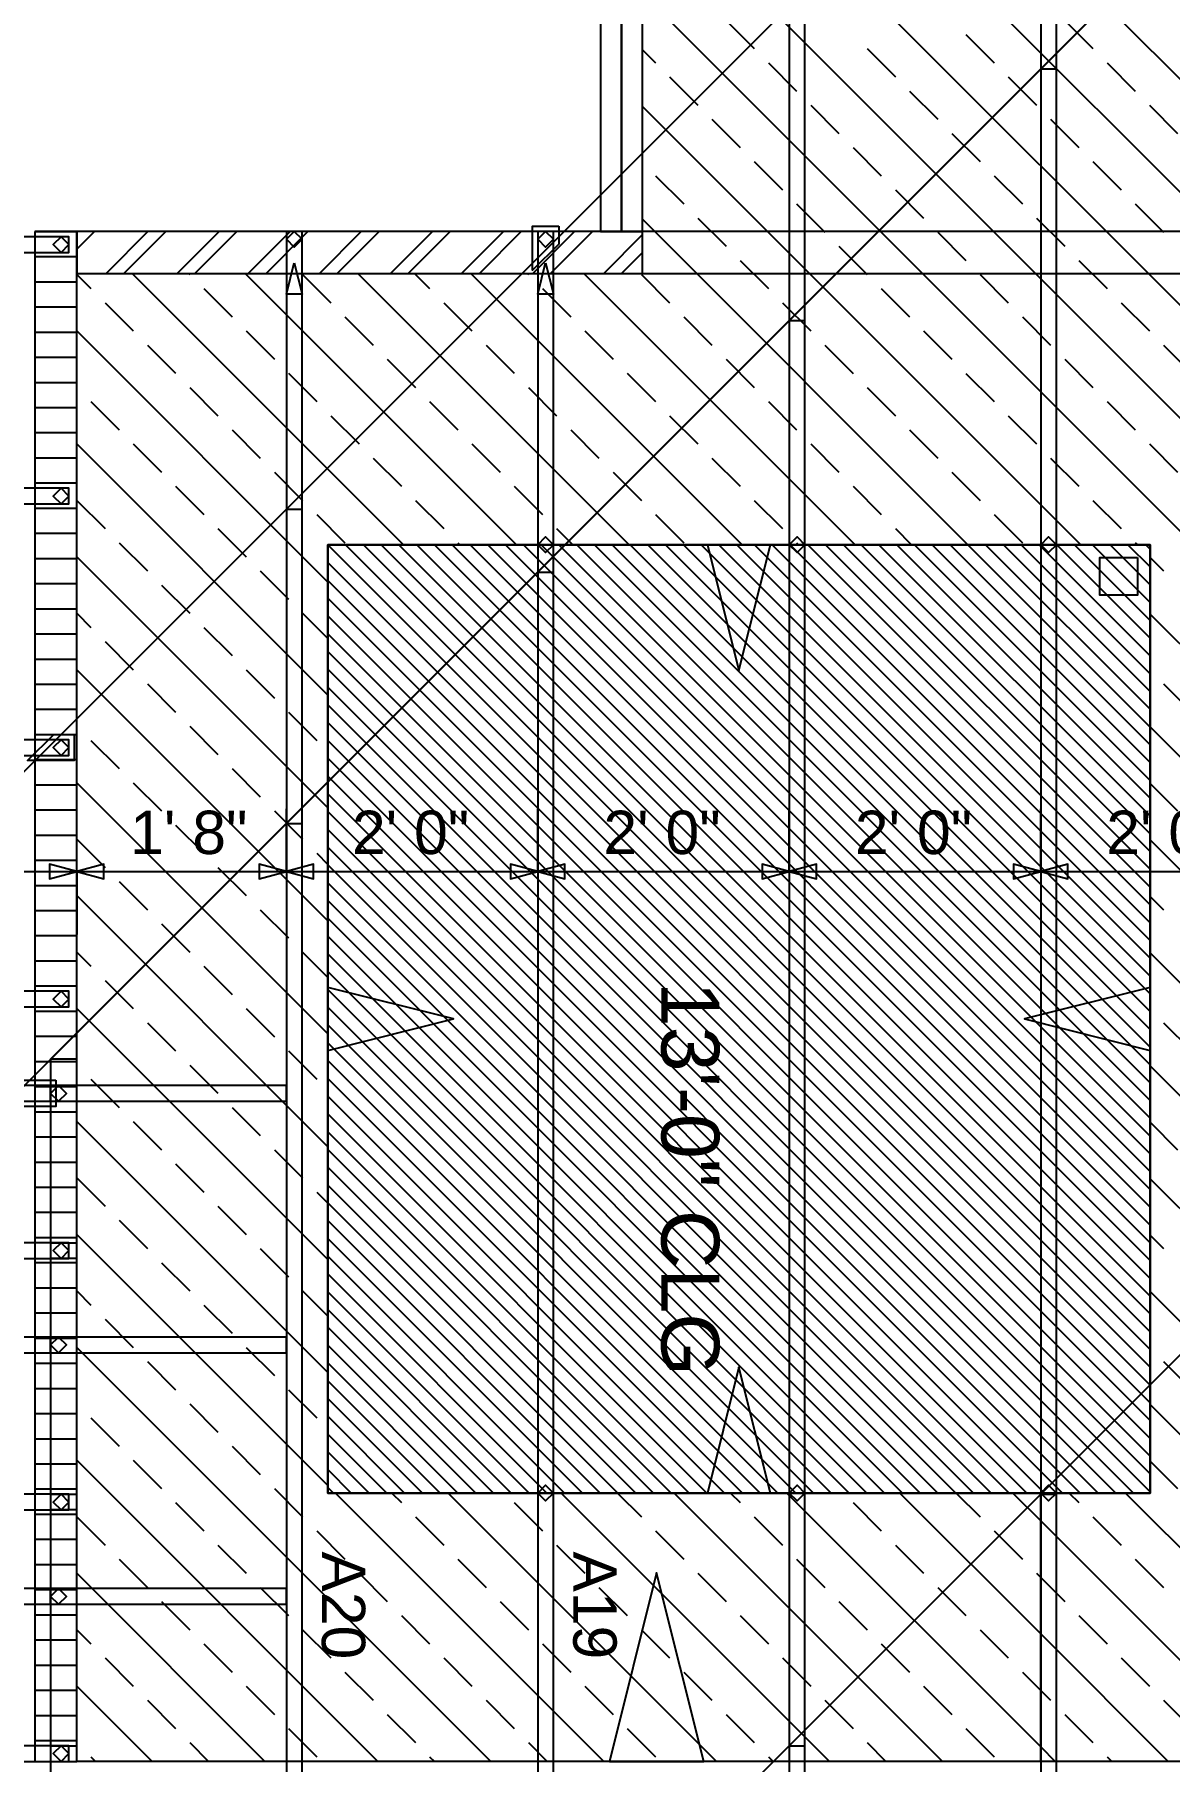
# Model space of a CAD drawing. Header units: inches. Extents: x -25328 to 8149, y -5530 to 4336.
# Drawn here: x 1238.5 to 1346.8, y 2637.1 to 2801.9 of the extents above; entities that cross this region are included whole.
import ezdxf

# ---------------------------------------------------------------- set-up
doc = ezdxf.new("R2010")
doc.units = ezdxf.units.IN
doc.header["$LTSCALE"] = 16
doc.header["$MEASUREMENT"] = 0
doc.layers.get('0').update_dxf_attribs({"linetype": 'CONTINUOUS'})
for name, color, linetype in [('1st_Floor_Labels_Engineering_Mem', 7, 'CONTINUOUS'), ('1st_Floor_Objects_Beams', 7, 'CONTINUOUS'), ('1st_Floor_Objects_Dimensions', 7, 'CONTINUOUS'), ('1st_Floor_Objects_Interference', 7, 'CONTINUOUS'), ('1st_Floor_Objects_Non-Associativ', 7, 'CONTINUOUS'), ('1st_Floor_Objects_Planes', 7, 'CONTINUOUS'), ('1st_Floor_Objects_Roof_Framing', 40, 'CONTINUOUS'), ('1st_Floor_Objects_Roof_Truss', 40, 'CONTINUOUS'), ('1st_Floor_Objects_Walls', 7, 'CONTINUOUS')]:
    doc.layers.add(name, color=color, linetype=linetype)
doc.styles.add('ARIAL', font='arial.ttf', dxfattribs={"height": 13.333333})

msp = doc.modelspace()

# ---------------------------------------------------------------- linework, layer by layer
at = {"layer": '1st_Floor_Objects_Beams', "color": 7}
for points in [[(1294.55616465, 2823.1864522), (1292.5561494, 2823.1864522), (1292.55582896, 2783.08603411), (1294.55584422, 2783.08603411)], [(1296.55617991, 2823.1864522), (1294.55616465, 2823.1864522), (1294.55584422, 2783.08603411), (1296.55585948, 2783.08603411)]]:
    msp.add_lwpolyline(points, close=True, dxfattribs=at).dxf.unprotected_set("ltscale", 0)
at = {"layer": '1st_Floor_Objects_Dimensions', "color": 7}
for p, q in [((1242.55608836, 2722.00337725), (1242.55608836, 2728.00337725)), ((1242.55608836, 2722.00337725), (1242.55608836, 2728.00333148)), ((1262.55619517, 2722.00337725), (1262.55619517, 2728.00342303)), ((1262.55619517, 2722.00337725), (1262.55619517, 2728.00337725)), ((1286.55624095, 2722.00337725), (1286.55624095, 2728.00337725)), ((1286.55624095, 2722.00337725), (1286.55624095, 2728.00337725)), ((1310.55624095, 2722.00337725), (1310.55624095, 2728.00337725)), ((1310.55624095, 2722.00337725), (1310.55624095, 2728.00337725)), ((1334.55619517, 2722.00337725), (1334.55619517, 2728.00337725)), ((1334.55619517, 2722.00337725), (1334.55619517, 2728.00337725)), ((1098.05621043, 2722.00337725), (1242.55608836, 2722.00337725)), ((1242.55608836, 2722.00337725), (1242.55608836, 2716.00337725)), ((1242.55608836, 2722.00337725), (1262.55619517, 2722.00337725)), ((1242.55608836, 2722.00337725), (1242.55608836, 2716.00337725)), ((1262.55619517, 2722.00337725), (1262.55619517, 2716.00337725)), ((1262.55619517, 2722.00337725), (1262.55619517, 2716.00337725)), ((1262.55619517, 2722.00337725), (1286.55624095, 2722.00337725)), ((1286.55624095, 2722.00337725), (1286.55624095, 2716.00337725)), ((1286.55624095, 2722.00337725), (1286.55624095, 2716.00337725)), ((1286.55624095, 2722.00337725), (1310.55624095, 2722.00337725)), ((1310.55624095, 2722.00337725), (1310.55624095, 2716.00337725)), ((1310.55624095, 2722.00337725), (1310.55624095, 2716.00337725)), ((1310.55624095, 2722.00337725), (1334.55619517, 2722.00337725)), ((1334.55619517, 2722.00337725), (1334.55619517, 2716.00337725)), ((1334.55619517, 2722.00337725), (1334.55619517, 2716.00337725)), ((1334.55619517, 2722.00337725), (1358.55624095, 2722.00337725))]:
    msp.add_line(p, q, dxfattribs=at)
for points in [[(1242.55608836, 2722.00337725), (1239.96418467, 2722.6978963), (1239.96418467, 2721.30885821), (1242.55608836, 2722.00337725)], [(1242.55608836, 2722.00337725), (1245.14799205, 2721.30885821), (1245.14799205, 2722.6978963), (1242.55608836, 2722.00337725)], [(1262.55619517, 2722.00337725), (1259.96429148, 2722.6978963), (1259.96429148, 2721.30885821), (1262.55619517, 2722.00337725)], [(1262.55619517, 2722.00337725), (1265.14809886, 2721.30885821), (1265.14809886, 2722.6978963), (1262.55619517, 2722.00337725)], [(1286.55624095, 2722.00337725), (1283.96433726, 2722.6978963), (1283.96433726, 2721.30885821), (1286.55624095, 2722.00337725)], [(1286.55624095, 2722.00337725), (1289.14814463, 2721.30885821), (1289.14814463, 2722.6978963), (1286.55624095, 2722.00337725)], [(1310.55624095, 2722.00337725), (1307.96433726, 2722.6978963), (1307.96433726, 2721.30885821), (1310.55624095, 2722.00337725)], [(1310.55624095, 2722.00337725), (1313.14814463, 2721.30885821), (1313.14814463, 2722.6978963), (1310.55624095, 2722.00337725)], [(1334.55619517, 2722.00337725), (1331.96429148, 2722.6978963), (1331.96429148, 2721.30885821), (1334.55619517, 2722.00337725)], [(1334.55619517, 2722.00337725), (1337.14809886, 2721.30885821), (1337.14809886, 2722.6978963), (1334.55619517, 2722.00337725)]]:
    msp.add_lwpolyline(points, close=True, dxfattribs=at).dxf.unprotected_set("ltscale", 0)
at = {"layer": '1st_Floor_Objects_Interference', "color": 7}
for points in [[(1288.55630198, 2783.58604937), (1288.55634776, 2781.87936907), (1286.05617991, 2779.37933856), (1286.05622569, 2783.58604937)], [(1242.3061494, 2735.08589678), (1242.3061494, 2732.58586627), (1237.84872142, 2732.58586627), (1240.34875193, 2735.08594256)], [(1240.55625621, 2702.08617144), (1240.55625621, 2699.58614092), (1234.84899607, 2699.58614092), (1237.34902659, 2702.08617144)]]:
    msp.add_lwpolyline(points, close=True, dxfattribs=at).dxf.unprotected_set("ltscale", 0)
at = {"layer": '1st_Floor_Objects_Non-Associativ', "color": 7}
for p, q in [((1296.55608836, 2848.9024251), (1369.05628672, 2776.40227252)), ((1296.55613414, 2838.12625628), (1369.05628672, 2765.62605792)), ((1296.55613414, 2827.3498128), (1369.05628672, 2754.84966021)), ((1296.55613414, 2816.5735982), (1369.05628672, 2744.07344561)), ((1296.55613414, 2805.79720049), (1369.05628672, 2733.29704791)), ((1304.52048961, 2803.22104388), (1307.21456614, 2800.52696734)), ((1336.84959117, 2803.22076922), (1339.54366771, 2800.52669268)), ((1327.42025462, 2801.87389117), (1330.11433116, 2799.17981463)), ((1296.55613414, 2800.4090932), (1297.7852296, 2799.17999774)), ((1317.99096385, 2800.52687579), (1320.68504039, 2797.83279925)), ((1308.5616273, 2799.17990618), (1311.25570384, 2796.48582965)), ((1340.89072886, 2799.17963153), (1343.5848054, 2796.48555499)), ((1299.13229075, 2797.83293658), (1301.82636729, 2795.13886004)), ((1322.03210154, 2796.48573809), (1324.72617808, 2793.79166155)), ((1331.46139232, 2797.83275347), (1334.15546885, 2795.13867694)), ((1296.55613414, 2795.0209859), (1338.39284983, 2753.1842702)), ((1312.602765, 2795.13876849), (1315.29684153, 2792.44469195)), ((1344.93186656, 2795.13849383), (1347.6259431, 2792.44441729)), ((1303.17342845, 2793.79179888), (1305.86750499, 2791.09772235)), ((1335.50253001, 2793.79161578), (1338.19660655, 2791.09753924)), ((1326.07323924, 2792.4446004), (1328.76731578, 2789.75052386)), ((1316.64390269, 2791.09763079), (1319.33797923, 2788.40355425)), ((1297.78527537, 2788.40364581), (1300.47935191, 2785.70956927)), ((1307.21456614, 2789.75066119), (1309.90864268, 2787.05658465)), ((1330.11437693, 2788.4034627), (1332.80845347, 2785.70938616)), ((1339.54366771, 2789.75047808), (1342.23774424, 2787.05640154)), ((1320.68504039, 2787.0564931), (1323.37911692, 2784.36241656)), ((1311.25570384, 2785.70952349), (1313.94978038, 2783.01544695)), ((1343.5848054, 2785.70934039), (1346.27888194, 2783.01526385)), ((1296.55613414, 2784.24458819), (1327.61645213, 2753.1842702)), ((1301.82641307, 2784.36250811), (1304.52048961, 2781.66843157)), ((1334.15551463, 2784.36232501), (1336.84959117, 2781.66824847)), ((1315.29684153, 2781.6683858), (1317.99091807, 2778.97430926)), ((1324.72617808, 2783.0153554), (1327.42025462, 2780.32127886)), ((1305.86755076, 2780.32137042), (1308.5616273, 2777.62729388)), ((1338.19665232, 2780.32118731), (1340.89072886, 2777.62711077)), ((1242.55608836, 2778.97499591), (1243.90342418, 2777.62766009)), ((1247.83327952, 2779.08604937), (1273.73501292, 2753.1842702)), ((1253.22134105, 2779.08604937), (1253.33271495, 2778.97467547)), ((1258.60940257, 2779.08604937), (1284.51122752, 2753.1842702)), ((1264.10911265, 2778.97458392), (1266.80318919, 2776.28050738)), ((1269.38584605, 2779.08604937), (1295.28762523, 2753.1842702)), ((1274.77395335, 2779.08604937), (1276.23252574, 2777.62747698)), ((1280.16206065, 2779.08604937), (1306.06383982, 2753.1842702)), ((1285.5502595, 2779.08604937), (1285.66181651, 2778.97449237)), ((1290.93845836, 2779.08604937), (1316.84023753, 2753.1842702)), ((1296.43821421, 2778.97440081), (1299.13229075, 2776.28032427)), ((1328.76731578, 2778.97421771), (1331.46139232, 2776.28014117)), ((1254.6797761, 2777.62761431), (1257.37385264, 2774.93353778)), ((1287.00887767, 2777.62743121), (1289.7029542, 2774.93335467)), ((1319.33797923, 2777.6272481), (1322.03205577, 2774.93317156)), ((1245.25048533, 2776.28059893), (1247.94456187, 2773.58652239)), ((1277.5795869, 2776.28041583), (1280.27366343, 2773.58633929)), ((1309.90868846, 2776.28023272), (1312.602765, 2773.58615618)), ((1342.23779002, 2776.28004962), (1344.93186656, 2773.58597308)), ((1242.55608836, 2773.58679705), (1266.51617137, 2749.62671404)), ((1258.7209138, 2773.58647662), (1261.41499034, 2770.89240008)), ((1268.15025035, 2774.93344622), (1270.84432689, 2772.23936968)), ((1291.05001536, 2773.58629351), (1293.7440919, 2770.89221697)), ((1300.47935191, 2774.93326312), (1303.17342845, 2772.23918658)), ((1323.37911692, 2773.58611041), (1326.07319346, 2770.89203387)), ((1332.80845347, 2774.93308001), (1335.50253001, 2772.23900347)), ((1249.29162303, 2772.23946124), (1251.98569957, 2769.5453847)), ((1281.62072459, 2772.23927813), (1284.31480113, 2769.54520159)), ((1313.94982615, 2772.23909503), (1316.64390269, 2769.54501849)), ((1346.27892772, 2772.23891192), (1348.97300425, 2769.54483538)), ((1272.19138804, 2770.89230853), (1274.88546458, 2768.19823199)), ((1304.52048961, 2770.89212542), (1307.21456614, 2768.19804888)), ((1336.84959117, 2770.89194232), (1339.54366771, 2768.19786578)), ((1262.76205149, 2769.54533892), (1265.45612803, 2766.85126238)), ((1295.09115306, 2769.54515582), (1297.7852296, 2766.85107928)), ((1327.42025462, 2769.54497271), (1330.11433116, 2766.85089617)), ((1242.55608836, 2768.19868975), (1242.55636302, 2768.19841509)), ((1243.90342418, 2766.85135394), (1246.59750071, 2764.1572774)), ((1253.33276072, 2768.19832354), (1256.02683726, 2765.504247)), ((1276.23252574, 2766.85117083), (1278.92660228, 2764.15709429)), ((1285.66186229, 2768.19814044), (1288.35593882, 2765.5040639)), ((1308.5616273, 2766.85098773), (1311.25570384, 2764.15691119)), ((1317.99096385, 2768.19795733), (1320.68504039, 2765.50388079)), ((1340.89072886, 2766.85080462), (1343.5848054, 2764.15672808)), ((1266.80318919, 2765.50420123), (1269.49726573, 2762.81012469)), ((1299.13229075, 2765.50401812), (1301.82636729, 2762.80994158)), ((1331.46139232, 2765.50383502), (1334.15546885, 2762.80975848)), ((1257.37389842, 2764.15718585), (1260.06797496, 2761.46310931)), ((1289.70299998, 2764.15700274), (1292.39707652, 2761.4629262)), ((1322.03210154, 2764.15681964), (1324.72617808, 2761.4627431)), ((1242.55608836, 2762.81062823), (1266.51617137, 2738.85049945)), ((1247.94456187, 2762.81021624), (1250.63863841, 2760.1161397)), ((1280.27366343, 2762.81003314), (1282.96773997, 2760.1159566)), ((1312.602765, 2762.80985003), (1315.29684153, 2760.11577349)), ((1344.93186656, 2762.80966693), (1347.6259431, 2760.11559039)), ((1270.84432689, 2761.46306353), (1273.53840342, 2758.76898699)), ((1303.17342845, 2761.46288043), (1305.86750499, 2758.76880389)), ((1335.50253001, 2761.46269732), (1338.19660655, 2758.76862078)), ((1251.98569957, 2758.76907855), (1254.6797761, 2756.07500201)), ((1261.41503611, 2760.11604815), (1264.10911265, 2757.42197161)), ((1284.31480113, 2758.76889544), (1287.00887767, 2756.0748189)), ((1293.74413768, 2760.11586505), (1296.43821421, 2757.42178851)), ((1316.64390269, 2758.76871234), (1319.33797923, 2756.0746358)), ((1326.07323924, 2760.11568194), (1328.76731578, 2757.4216054)), ((1242.55636302, 2757.42210894), (1245.25043956, 2754.7280324)), ((1274.88546458, 2757.42192584), (1277.57954112, 2754.7278493)), ((1307.21456614, 2757.42174273), (1309.90864268, 2754.72766619)), ((1339.54366771, 2757.42155963), (1342.23774424, 2754.72748309)), ((1265.45617381, 2756.07491046), (1268.15025035, 2753.38083392)), ((1297.78527537, 2756.07472735), (1300.47935191, 2753.38065081)), ((1330.11437693, 2756.07454424), (1332.80845347, 2753.38046771)), ((1256.02683726, 2754.72794085), (1258.7209138, 2752.03386431)), ((1288.35593882, 2754.72775775), (1289.89942637, 2753.1842702)), ((1320.68504039, 2754.72757464), (1322.22834483, 2753.1842702)), ((1242.55608836, 2752.03413897), (1266.51617137, 2728.07410174)), ((1246.59750071, 2753.38097125), (1249.29157725, 2750.68689471)), ((1266.51617137, 2753.18239337), (1344.99856273, 2674.70000201)), ((1268.21131602, 2753.1842702), (1344.99856273, 2676.39702349)), ((1269.90833751, 2753.1842702), (1344.99856273, 2678.09404498)), ((1271.60535899, 2753.1842702), (1344.99856273, 2679.79106646)), ((1273.30238047, 2753.1842702), (1344.99856273, 2681.48808795)), ((1274.99940196, 2753.1842702), (1344.99856273, 2683.18510943)), ((1276.69642344, 2753.1842702), (1344.99856273, 2684.88213091)), ((1278.39344493, 2753.1842702), (1344.99856273, 2686.5791524)), ((1278.92660228, 2753.38078814), (1279.12312022, 2753.1842702)), ((1280.09046641, 2753.1842702), (1344.99856273, 2688.27617388)), ((1281.7874879, 2753.1842702), (1344.99856273, 2689.97319537)), ((1283.48450938, 2753.1842702), (1344.99856273, 2691.67021685)), ((1285.18153086, 2753.1842702), (1344.99856273, 2693.36723834)), ((1286.87855235, 2753.1842702), (1344.99856273, 2695.06425982)), ((1288.57557383, 2753.1842702), (1344.99856273, 2696.76128131)), ((1290.27259532, 2753.1842702), (1344.99856273, 2698.45830279)), ((1291.9696168, 2753.1842702), (1344.99856273, 2700.15532427)), ((1293.66663829, 2753.1842702), (1344.99856273, 2701.85234576)), ((1295.36365977, 2753.1842702), (1344.99856273, 2703.54936724)), ((1297.06068126, 2753.1842702), (1344.99856273, 2705.24638873)), ((1298.75770274, 2753.1842702), (1344.99856273, 2706.94341021)), ((1300.45472422, 2753.1842702), (1344.99856273, 2708.6404317)), ((1302.15174571, 2753.1842702), (1344.99856273, 2710.33745318)), ((1303.84876719, 2753.1842702), (1344.99856273, 2712.03447466)), ((1305.54578868, 2753.1842702), (1344.99856273, 2713.73149615)), ((1307.24281016, 2753.1842702), (1344.99856273, 2715.42851763)), ((1308.93983165, 2753.1842702), (1344.99856273, 2717.12553912)), ((1310.63685313, 2753.1842702), (1344.99856273, 2718.8225606)), ((1311.25570384, 2753.38060504), (1311.45203868, 2753.1842702)), ((1312.33387461, 2753.1842702), (1344.99856273, 2720.51958209)), ((1314.0308961, 2753.1842702), (1344.99856273, 2722.21660357)), ((1315.72791758, 2753.1842702), (1344.99856273, 2723.91362506)), ((1317.42493907, 2753.1842702), (1344.99856273, 2725.61064654)), ((1319.12196055, 2753.1842702), (1344.99856273, 2727.30766802)), ((1320.81898204, 2753.1842702), (1344.99856273, 2729.00468951)), ((1322.51600352, 2753.1842702), (1344.99856273, 2730.70171099)), ((1324.21302501, 2753.1842702), (1344.99856273, 2732.39873248)), ((1325.91004649, 2753.1842702), (1344.99856273, 2734.09575396)), ((1327.60706797, 2753.1842702), (1344.99856273, 2735.79277545)), ((1329.30408946, 2753.1842702), (1344.99856273, 2737.48979693)), ((1331.00111094, 2753.1842702), (1344.99856273, 2739.18681841)), ((1332.69813243, 2753.1842702), (1344.99856273, 2740.8838399)), ((1334.39515391, 2753.1842702), (1344.99856273, 2742.58086138)), ((1336.0921754, 2753.1842702), (1344.99856273, 2744.27788287)), ((1337.78919688, 2753.1842702), (1344.99856273, 2745.97490435)), ((1339.48621836, 2753.1842702), (1344.99856273, 2747.67192584)), ((1341.18323985, 2753.1842702), (1344.99856273, 2749.36894732)), ((1342.88026133, 2753.1842702), (1344.99856273, 2751.06596881)), ((1343.5848054, 2753.38042193), (1343.78095713, 2753.1842702)), ((1344.57728282, 2753.1842702), (1344.99856273, 2752.76299029)), ((1344.99856273, 2751.96666461), (1346.27888194, 2750.68634539)), ((1260.06797496, 2750.68680316), (1262.76205149, 2747.99272662)), ((1266.51617137, 2751.48537188), (1344.99856273, 2673.00298052)), ((1250.63863841, 2749.33983355), (1253.33271495, 2746.64575701)), ((1266.51617137, 2749.7883504), (1344.99856273, 2671.30595904)), ((1266.51617137, 2748.09132891), (1344.99856273, 2669.60893756)), ((1242.55608836, 2746.64607745), (1243.90342418, 2745.29874163)), ((1264.10911265, 2746.64566546), (1266.51617137, 2744.23860674)), ((1266.51617137, 2746.39430743), (1344.99856273, 2667.91191607)), ((1344.99856273, 2746.57855731), (1369.05628672, 2722.52083331)), ((1245.25048533, 2743.95168048), (1247.94456187, 2741.25760394)), ((1254.6797761, 2745.29869586), (1257.37385264, 2742.60461932)), ((1266.51617137, 2744.69728594), (1344.99856273, 2666.21489459)), ((1266.51617137, 2743.00026446), (1344.99856273, 2664.5178731)), ((1242.55608836, 2741.25797015), (1266.51617137, 2717.29788714)), ((1258.7209138, 2741.25755816), (1261.41499034, 2738.56348162)), ((1266.51617137, 2741.30324298), (1344.99856273, 2662.82085162)), ((1249.29162303, 2739.91054278), (1251.98569957, 2737.21646624)), ((1266.51617137, 2739.60622149), (1343.42083445, 2662.70155841)), ((1346.27892772, 2739.90999346), (1348.97300425, 2737.21591693)), ((1262.76205149, 2737.21642047), (1265.45612803, 2734.52234393)), ((1266.51617137, 2737.90920001), (1341.72381297, 2662.70155841)), ((1242.55608836, 2735.8697713), (1242.55636302, 2735.86949664)), ((1253.33276072, 2735.86940508), (1256.02683726, 2733.17532855)), ((1266.51617137, 2736.21217852), (1340.02679148, 2662.70155841)), ((1344.99856273, 2735.8021596), (1369.05628672, 2711.7444356)), ((1243.90342418, 2734.52243548), (1246.59750071, 2731.82835894)), ((1266.51617137, 2734.51515704), (1338.32977, 2662.70155841)), ((1266.51617137, 2732.81813555), (1336.63274852, 2662.70155841)), ((1257.37389842, 2731.82826739), (1260.06797496, 2729.13419085)), ((1266.51617137, 2731.12111407), (1334.93572703, 2662.70155841)), ((1242.55608836, 2730.48157244), (1266.51617137, 2706.52148944)), ((1247.94456187, 2730.48129778), (1250.63863841, 2727.78722125)), ((1266.51617137, 2729.42409258), (1333.23870555, 2662.70155841)), ((1344.99856273, 2730.4140523), (1347.6259431, 2727.78667193)), ((1261.41503611, 2727.78712969), (1264.10911265, 2725.09305316)), ((1266.51617137, 2727.7270711), (1331.54168406, 2662.70155841)), ((1251.98569957, 2726.44016009), (1254.6797761, 2723.74608355)), ((1266.51617137, 2726.03004962), (1329.84466258, 2662.70155841)), ((1242.55640879, 2725.09314471), (1245.25048533, 2722.39906817)), ((1266.51617137, 2724.33302813), (1328.14764109, 2662.70155841)), ((1344.99856273, 2725.025945), (1369.05628672, 2700.968221)), ((1256.02683726, 2722.39902239), (1258.7209138, 2719.70494586)), ((1265.45617381, 2723.745992), (1266.51617137, 2722.68599444)), ((1266.51617137, 2722.63600665), (1326.45061961, 2662.70155841)), ((1246.59754649, 2721.05200701), (1249.29162303, 2718.35793048)), ((1266.51617137, 2720.93898516), (1324.75359813, 2662.70155841)), ((1242.55608836, 2719.70540362), (1266.51617137, 2695.74527484)), ((1266.51617137, 2719.24196368), (1323.05657664, 2662.70155841)), ((1344.99856273, 2719.63774615), (1346.27888194, 2718.35742694)), ((1260.06797496, 2718.3578847), (1262.76205149, 2715.66380816)), ((1266.51617137, 2717.54494219), (1321.35955516, 2662.70155841)), ((1250.63868419, 2717.01086932), (1253.33276072, 2714.31679278)), ((1266.51617137, 2715.84792071), (1319.66253367, 2662.70155841)), ((1242.55608836, 2714.31715899), (1243.90342418, 2712.96982318)), ((1264.10911265, 2714.316747), (1266.51617137, 2711.90968829)), ((1266.51617137, 2714.15089923), (1317.96551219, 2662.70155841)), ((1344.99856273, 2714.24959307), (1369.05628672, 2690.19186907)), ((1254.67982188, 2712.96973162), (1257.37389842, 2710.27565508)), ((1266.51617137, 2712.45387774), (1316.2684907, 2662.70155841)), ((1245.25048533, 2711.62276202), (1247.94456187, 2708.92868548)), ((1266.51617137, 2710.75685626), (1314.57146922, 2662.70155841)), ((1242.55608836, 2708.92891436), (1266.51617137, 2684.96883135)), ((1249.29162303, 2707.58162432), (1251.98569957, 2704.88754778)), ((1258.72095958, 2708.92859393), (1261.41503611, 2706.23451739)), ((1266.51617137, 2709.05983477), (1312.87444773, 2662.70155841)), ((1346.27892772, 2707.58107501), (1348.97300425, 2704.88699847)), ((1266.51617137, 2707.36281329), (1311.17742625, 2662.70155841)), ((1262.76209727, 2704.88745623), (1265.45617381, 2702.19337969)), ((1266.51621714, 2705.66574603), (1309.48040477, 2662.70155841)), ((1242.55608836, 2703.54085284), (1242.55636302, 2703.54057818)), ((1253.33276072, 2703.54048663), (1256.02683726, 2700.84641009)), ((1266.51621714, 2703.96872454), (1307.78338328, 2662.70155841)), ((1344.99856273, 2703.4733327), (1369.05628672, 2679.4156087)), ((1243.90342418, 2702.19351702), (1246.59750071, 2699.49944049)), ((1266.51621714, 2702.27170306), (1306.0863618, 2662.70155841)), ((1257.37389842, 2699.49934893), (1260.06797496, 2696.80527239)), ((1266.51621714, 2700.57468157), (1304.38934031, 2662.70155841)), ((1242.55608836, 2698.15279132), (1266.51617137, 2674.19270831)), ((1247.94456187, 2698.15237933), (1250.63863841, 2695.45830279)), ((1266.51621714, 2698.87766009), (1302.69231883, 2662.70155841)), ((1344.99856273, 2698.08513384), (1347.6259431, 2695.45775347)), ((1266.51621714, 2697.18063861), (1300.99529734, 2662.70155841)), ((1261.41503611, 2695.45821124), (1264.10911265, 2692.7641347)), ((1266.51621714, 2695.48361712), (1299.29827586, 2662.70155841)), ((1242.55636302, 2692.76427203), (1245.25043956, 2690.07019549)), ((1251.98569957, 2694.11124163), (1254.6797761, 2691.41716509)), ((1266.51621714, 2693.78659564), (1297.60125438, 2662.70155841)), ((1344.99856273, 2692.69693499), (1369.05628672, 2668.63921099)), ((1265.45617381, 2691.41707354), (1266.51617137, 2690.35707598)), ((1266.51621714, 2692.08957415), (1295.90423289, 2662.70155841)), ((1256.02683726, 2690.07010394), (1258.7209138, 2687.3760274)), ((1266.51621714, 2690.39255267), (1294.20721141, 2662.70155841)), ((1246.59750071, 2688.72313433), (1249.29157725, 2686.02905779)), ((1266.51621714, 2688.69553118), (1292.51018992, 2662.70155841)), ((1242.55608836, 2687.37634783), (1266.51617137, 2663.4163106)), ((1266.51621714, 2686.9985097), (1290.81316844, 2662.70155841)), ((1344.99856273, 2687.30882769), (1346.27888194, 2686.02850848)), ((1250.63863841, 2684.68199664), (1253.33271495, 2681.9879201)), ((1260.06797496, 2686.02896624), (1262.76205149, 2683.3348897)), ((1266.51621714, 2685.30148821), (1289.11614695, 2662.70155841)), ((1266.51621714, 2683.60446673), (1287.41912547, 2662.70155841)), ((1242.55608836, 2681.98824053), (1243.90342418, 2680.64090472)), ((1264.10911265, 2681.98782855), (1266.51617137, 2679.58076983)), ((1266.51621714, 2681.90744525), (1285.72210398, 2662.70155841)), ((1344.99856273, 2681.92072039), (1369.05628672, 2657.86299639)), ((1254.6797761, 2680.64085894), (1257.37385264, 2677.9467824)), ((1266.51621714, 2680.21042376), (1284.0250825, 2662.70155841)), ((1245.25048533, 2679.29384356), (1247.94456187, 2676.59976702)), ((1266.51621714, 2678.51340228), (1282.32806102, 2662.70155841)), ((1242.55608836, 2676.60013323), (1282.07001963, 2637.08620196)), ((1258.7209138, 2676.59972125), (1261.41499034, 2673.90564471)), ((1266.51621714, 2676.81638079), (1280.63103953, 2662.70155841)), ((1249.29162303, 2675.25270587), (1251.98569957, 2672.55862933)), ((1266.51621714, 2675.11935931), (1278.93401805, 2662.70155841)), ((1346.27892772, 2675.25215655), (1348.97300425, 2672.55808001)), ((1266.51621714, 2673.42233782), (1277.23699656, 2662.70155841)), ((1262.76205149, 2672.55858355), (1265.45612803, 2669.86450701)), ((1266.51621714, 2671.72531634), (1275.53997508, 2662.70155841)), ((1242.55608836, 2671.21193438), (1242.55636302, 2671.21165972)), ((1243.90342418, 2669.86459857), (1246.59750071, 2667.17052203)), ((1253.33276072, 2671.21156817), (1256.02683726, 2668.51749163)), ((1266.51621714, 2670.02829486), (1273.84295359, 2662.70155841)), ((1344.99856273, 2671.14432269), (1369.05628672, 2647.08659869)), ((1266.51621714, 2668.33127337), (1272.14593211, 2662.70155841)), ((1257.37389842, 2667.17043048), (1260.06797496, 2664.47635394)), ((1266.51621714, 2666.63425189), (1270.44891063, 2662.70155841)), ((1242.55608836, 2665.82373553), (1271.29362193, 2637.08624774)), ((1247.94456187, 2665.82346087), (1250.63863841, 2663.12938433)), ((1266.51621714, 2664.9372304), (1268.75188914, 2662.70155841)), ((1344.99856273, 2665.75621539), (1347.6259431, 2663.12883502)), ((1261.41503611, 2663.12929278), (1264.10911265, 2660.43521624)), ((1266.51621714, 2663.24020892), (1267.05486766, 2662.70155841)), ((1251.98569957, 2661.78232318), (1254.6797761, 2659.08824664)), ((1267.23087779, 2662.70155841), (1292.84632579, 2637.08611041)), ((1272.61907664, 2662.70155841), (1273.53840342, 2661.78223162)), ((1278.00727549, 2662.70155841), (1303.62276927, 2637.08606463)), ((1284.31480113, 2661.78214007), (1287.00887767, 2659.08806353)), ((1288.78349009, 2662.70155841), (1314.39898387, 2637.08601885)), ((1294.17168895, 2662.70155841), (1296.43821421, 2660.43503314)), ((1299.5598878, 2662.70155841), (1325.17547313, 2637.08597308)), ((1304.9479951, 2662.70155841), (1305.86755076, 2661.78200274)), ((1310.3361024, 2662.70155841), (1334.55619517, 2638.48151141)), ((1316.64390269, 2661.78195696), (1319.33797923, 2659.08788043)), ((1321.1125001, 2662.70155841), (1334.55619517, 2649.25786334)), ((1326.5006074, 2662.70155841), (1328.76731578, 2660.43485003)), ((1331.8887147, 2662.70155841), (1334.55619517, 2660.03407794)), ((1337.27691356, 2662.70155841), (1338.19660655, 2661.78186541)), ((1342.66511241, 2662.70155841), (1368.28051463, 2637.08615618)), ((1242.55636302, 2660.43535357), (1245.25043956, 2657.74127703)), ((1274.88546458, 2660.43517047), (1277.57954112, 2657.74109393)), ((1307.21461192, 2660.43494158), (1309.90868846, 2657.74086505)), ((1334.55619517, 2660.03407794), (1357.50411692, 2637.08615618)), ((1339.54366771, 2660.43480425), (1342.23774424, 2657.74072772)), ((1265.45617381, 2659.08815508), (1268.15025035, 2656.39407855)), ((1297.78527537, 2659.08797198), (1300.47935191, 2656.39389544)), ((1330.11437693, 2659.08778887), (1332.80845347, 2656.39371234)), ((1246.59750071, 2656.39421588), (1249.29157725, 2653.70013934)), ((1256.02683726, 2657.74118548), (1258.7209138, 2655.04710894)), ((1278.92660228, 2656.39403277), (1281.62067881, 2653.69995623)), ((1288.35593882, 2657.74100237), (1291.05001536, 2655.04692584)), ((1311.25574961, 2656.39380389), (1313.94982615, 2653.69972735)), ((1320.68504039, 2657.74081927), (1323.37911692, 2655.04674273)), ((1343.5848054, 2656.39366656), (1346.27888194, 2653.69959002)), ((1242.55608836, 2655.04752093), (1260.51731578, 2637.08629351)), ((1269.4973115, 2655.04701739), (1272.19138804, 2652.35294085)), ((1301.82641307, 2655.04683428), (1304.52048961, 2652.35275775)), ((1334.15551463, 2655.04665118), (1336.84959117, 2652.35257464)), ((1260.06797496, 2653.70004778), (1262.76205149, 2651.00597125)), ((1292.39707652, 2653.69986468), (1295.09115306, 2651.00578814)), ((1324.72617808, 2653.69968157), (1327.42025462, 2651.00560504)), ((1250.63863841, 2652.35307818), (1253.33271495, 2649.65900164)), ((1282.96773997, 2652.35289507), (1285.66181651, 2649.65881854)), ((1315.29688731, 2652.35266619), (1317.99096385, 2649.65858966)), ((1273.5384492, 2651.00587969), (1276.23252574, 2648.31180316)), ((1305.86755076, 2651.00569659), (1308.5616273, 2648.31162005)), ((1338.19665232, 2651.00551348), (1340.89072886, 2648.31143695)), ((1242.55608836, 2649.65932208), (1243.90342418, 2648.31198626)), ((1254.6797761, 2648.31194049), (1257.37385264, 2645.61786395)), ((1264.10911265, 2649.65891009), (1266.80318919, 2646.96483355)), ((1287.00887767, 2648.31175738), (1289.7029542, 2645.61768084)), ((1296.43821421, 2649.65872698), (1299.13229075, 2646.96465045)), ((1319.33802501, 2648.3115285), (1322.03210154, 2645.61745196)), ((1328.76731578, 2649.65854388), (1331.46139232, 2646.96446734)), ((1334.55619517, 2649.25786334), (1346.72790232, 2637.08615618)), ((1245.25048533, 2646.9649251), (1247.94456187, 2644.27084857)), ((1277.5795869, 2646.964742), (1280.27366343, 2644.27066546)), ((1309.90868846, 2646.96455889), (1312.602765, 2644.27048236)), ((1342.23779002, 2646.96437579), (1344.93186656, 2644.27029925)), ((1268.15025035, 2645.61777239), (1270.84432689, 2642.92369586)), ((1300.47935191, 2645.61758929), (1303.17342845, 2642.92351275)), ((1332.80845347, 2645.61740618), (1335.50253001, 2642.92332965)), ((1242.55608836, 2644.27112322), (1249.7408723, 2637.08633929)), ((1258.7209138, 2644.27080279), (1261.41499034, 2641.57672625)), ((1291.05001536, 2644.27061968), (1293.7440919, 2641.57654315)), ((1323.3791627, 2644.2703908), (1326.07323924, 2641.57631426)), ((1249.29162303, 2642.92378741), (1251.98569957, 2640.22971087)), ((1272.19138804, 2641.5766347), (1274.88546458, 2638.88255816)), ((1281.62072459, 2642.9236043), (1284.31480113, 2640.22952777)), ((1304.52048961, 2641.57645159), (1307.21456614, 2638.88237506)), ((1313.94982615, 2642.9234212), (1316.64390269, 2640.22934466)), ((1336.84959117, 2641.57626849), (1339.54366771, 2638.88219195)), ((1346.27892772, 2642.92323809), (1348.97300425, 2640.22916155)), ((1262.76205149, 2640.22966509), (1265.45612803, 2637.53558856)), ((1295.09115306, 2640.22948199), (1297.7852296, 2637.53540545)), ((1327.4203004, 2640.22925311), (1330.11437693, 2637.53517657)), ((1242.55608836, 2638.88301592), (1242.55640879, 2638.88269549)), ((1253.33276072, 2638.88264971), (1255.12907115, 2637.08633929)), ((1285.66186229, 2638.88246661), (1287.45817271, 2637.08615618)), ((1317.99096385, 2638.8822835), (1319.7872285, 2637.08601885)), ((1334.55619517, 2638.48151141), (1335.95150462, 2637.08615618)), ((1243.90346995, 2637.53563433), (1244.35271922, 2637.08638507)), ((1276.23252574, 2637.535497), (1276.68182078, 2637.08620196)), ((1308.5616273, 2637.5353139), (1309.01087657, 2637.08606463)), ((1340.89072886, 2637.53513079), (1341.33970347, 2637.08615618))]:
    msp.add_line(p, q, dxfattribs=at)
msp.add_lwpolyline([(1572.52546397, 2637.08588153), (1469.05631724, 2637.08611041), (1469.05631724, 2783.08598834), (1371.47936717, 2783.08598834), (1369.05628672, 2779.08604937), (1369.05628672, 2637.08615618), (1334.55619517, 2637.08615618), (1334.55619517, 2662.70155841), (1344.99856273, 2662.70155841), (1344.99856273, 2753.1842702), (1266.51617137, 2753.1842702), (1266.51617137, 2662.70155841), (1334.55619517, 2662.70155841), (1334.55619517, 2637.0859273), (1242.55608836, 2637.08638507), (1242.55608836, 2779.08604937), (1296.55613414, 2779.08604937), (1296.55604258, 3057.0859273)], dxfattribs=at).dxf.unprotected_set("ltscale", 0)
msp.add_lwpolyline([(1344.99856273, 2662.70155841), (1266.51621714, 2662.70155841), (1266.51617137, 2753.1842702), (1344.99856273, 2753.1842702)], close=True, dxfattribs=at).dxf.unprotected_set("ltscale", 0)
at = {"layer": '1st_Floor_Objects_Planes', "color": 210}
for p, q in [((1296.55617991, 2783.08598834), (1296.55604258, 3057.0859273)), ((1469.05631724, 2783.08598834), (1296.55617991, 2783.08598834)), ((1242.55608836, 2637.0859273), (1242.55613414, 2779.08604937)), ((1242.55613414, 2779.08604937), (1369.05628672, 2779.08604937)), ((1344.99856273, 2753.1842702), (1266.51621714, 2753.1842702)), ((1266.51621714, 2753.1842702), (1266.51621714, 2662.70155841)), ((1344.99856273, 2662.70155841), (1344.99856273, 2753.1842702)), ((1266.51621714, 2662.70155841), (1344.99856273, 2662.70155841))]:
    msp.add_line(p, q, dxfattribs=at)
at = {"layer": '1st_Floor_Objects_Planes', "color": 70}
for p, q in [((1398.55590525, 2892.58603411), (1173.0560731, 2667.08624774)), ((1173.05616465, 2667.08620196), (1398.55590525, 2892.58603411)), ((1222.05619517, 2686.08614092), (1415.05654612, 2879.08653765)), ((1415.05650035, 2879.08653765), (1240.05624095, 2704.0861867)), ((1222.05619517, 2550.08615618), (1415.05650035, 2743.08655291)), ((1415.05654612, 2743.08646136), (1222.05619517, 2550.08620196)), ((1240.05624095, 2704.0861867), (1240.05624095, 2600.08612567))]:
    msp.add_line(p, q, dxfattribs=at)
at = {"layer": '1st_Floor_Objects_Planes', "color": 7}
for p, q in [((1266.51617137, 2662.70155841), (1266.51617137, 2753.1842702)), ((1266.51617137, 2753.1842702), (1344.99856273, 2753.1842702)), ((1302.75736705, 2753.1842702), (1305.75736705, 2741.1842702)), ((1308.75736705, 2753.1842702), (1302.75736705, 2753.1842702)), ((1305.75736705, 2741.1842702), (1308.75736705, 2753.1842702)), ((1344.99856273, 2753.1842702), (1344.99856273, 2662.70155841)), ((1278.51617137, 2707.94289141), (1266.51617137, 2710.94289141)), ((1266.51617137, 2710.94289141), (1266.51617137, 2704.94289141)), ((1344.99856273, 2710.94289141), (1332.99856273, 2707.94289141)), ((1344.99856273, 2710.94289141), (1332.99856273, 2707.94289141)), ((1344.99856273, 2704.94289141), (1344.99856273, 2710.94289141)), ((1344.99856273, 2704.94289141), (1344.99856273, 2710.94289141)), ((1266.51617137, 2704.94289141), (1278.51617137, 2707.94289141)), ((1332.99856273, 2707.94289141), (1344.99856273, 2704.94289141)), ((1332.99856273, 2707.94289141), (1344.99856273, 2704.94289141)), ((1240.05624095, 2704.08636981), (1240.05624095, 2568.08629351)), ((1305.75736705, 2674.70155841), (1302.75736705, 2662.70155841)), ((1308.75736705, 2662.70155841), (1305.75736705, 2674.70155841)), ((1344.99856273, 2662.70155841), (1266.51617137, 2662.70155841)), ((1302.75736705, 2662.70155841), (1308.75736705, 2662.70155841))]:
    msp.add_line(p, q, dxfattribs=at)
for points in [[(1302.75736705, 2753.1842702), (1305.75736705, 2741.1842702), (1308.75736705, 2753.1842702)], [(1343.79858104, 2751.98428851), (1343.79858104, 2748.38429766), (1340.19859019, 2748.38429766), (1340.19859019, 2751.98428851)], [(1266.51617137, 2704.94289141), (1278.51617137, 2707.94289141), (1266.51617137, 2710.94289141)], [(1344.99856273, 2710.94289141), (1332.99856273, 2707.94289141), (1344.99856273, 2704.94289141)], [(1344.99856273, 2710.94289141), (1332.99856273, 2707.94289141), (1344.99856273, 2704.94289141)], [(1308.75736705, 2662.70155841), (1305.75736705, 2674.70155841), (1302.75736705, 2662.70155841)], [(1302.39120189, 2637.0859273), (1297.89120189, 2655.0859273), (1293.39120189, 2637.0859273)]]:
    msp.add_lwpolyline(points, close=True, dxfattribs=at).dxf.unprotected_set("ltscale", 0)
at = {"layer": '1st_Floor_Objects_Roof_Framing', "color": 40}
for points in [[(1241.80613414, 2781.83588153), (1241.05613414, 2782.58588153), (1240.30613414, 2781.83588153), (1241.05613414, 2781.08588153)], [(1263.30610362, 2783.08603411), (1262.5561494, 2782.33607989), (1263.30610362, 2781.58607989), (1264.05605784, 2782.33607989)], [(1287.30624095, 2783.08603411), (1286.55624095, 2782.33598834), (1287.30624095, 2781.58598834), (1288.05624095, 2782.33598834)], [(1263.30619517, 2780.08603411), (1264.05619517, 2777.08603411), (1262.55619517, 2777.08603411)], [(1287.30624095, 2780.08603411), (1288.05624095, 2777.08603411), (1286.55624095, 2777.08603411)], [(1241.80613414, 2757.83588153), (1241.05613414, 2758.58588153), (1240.30613414, 2757.83588153), (1241.05613414, 2757.08588153)], [(1286.55624095, 2753.1842702), (1287.30624095, 2753.93431597), (1288.05624095, 2753.1842702), (1287.30624095, 2752.43422442)], [(1310.55624095, 2753.1842702), (1311.30624095, 2753.93431597), (1312.05624095, 2753.1842702), (1311.30624095, 2752.43422442)], [(1334.5561494, 2753.1842702), (1335.3061494, 2753.9342702), (1336.0561494, 2753.1842702), (1335.3061494, 2752.4342702)], [(1241.80613414, 2733.83588153), (1241.05613414, 2734.58588153), (1240.30613414, 2733.83588153), (1241.05613414, 2733.08588153)], [(1241.80613414, 2709.83583575), (1241.05613414, 2710.58583575), (1240.30613414, 2709.83583575), (1241.05613414, 2709.08583575)], [(1240.05624095, 2700.83615618), (1240.80624095, 2701.58615618), (1241.55624095, 2700.83615618), (1240.80624095, 2700.08615618)], [(1241.80613414, 2685.83583575), (1241.05613414, 2686.58583575), (1240.30613414, 2685.83583575), (1241.05613414, 2685.08583575)], [(1240.05624095, 2676.83615618), (1240.80624095, 2677.58615618), (1241.55624095, 2676.83615618), (1240.80624095, 2676.08615618)], [(1286.55624095, 2662.70155841), (1287.30624095, 2663.45155841), (1288.05624095, 2662.70155841), (1287.30624095, 2661.95155841)], [(1310.55624095, 2662.70155841), (1311.30624095, 2663.45155841), (1312.05624095, 2662.70155841), (1311.30624095, 2661.95155841)], [(1334.5561494, 2662.70155841), (1335.3061494, 2663.45155841), (1336.0561494, 2662.70155841), (1335.3061494, 2661.95155841)], [(1241.80613414, 2661.8359273), (1241.05608836, 2662.5859273), (1240.30608836, 2661.8359273), (1241.05608836, 2661.0859273)], [(1240.05624095, 2652.83615618), (1240.80624095, 2653.58615618), (1241.55624095, 2652.83615618), (1240.80624095, 2652.08615618)], [(1241.80613414, 2637.8359273), (1241.05613414, 2638.5859273), (1240.30613414, 2637.8359273), (1241.05613414, 2637.0859273)]]:
    msp.add_lwpolyline(points, close=True, dxfattribs=at).dxf.unprotected_set("ltscale", 0)
at = {"layer": '1st_Floor_Objects_Roof_Truss', "color": 40}
for p, q in [((1334.55619517, 2798.58623248), (1336.05619517, 2798.58623248)), ((1334.55619517, 2798.58623248), (1336.05619517, 2798.58623248)), ((1241.80613414, 2781.08588153), (1241.80613414, 2782.58588153)), ((1241.80613414, 2781.08588153), (1241.80613414, 2782.58588153)), ((1310.55624095, 2774.58623248), (1312.05628672, 2774.58623248)), ((1310.55624095, 2774.58623248), (1312.05628672, 2774.58623248)), ((1241.80613414, 2757.08588153), (1241.80613414, 2758.58588153)), ((1241.80613414, 2757.08588153), (1241.80613414, 2758.58588153)), ((1262.55619517, 2756.58636981), (1264.0561494, 2756.58636981)), ((1262.55619517, 2756.58636981), (1264.0561494, 2756.58636981)), ((1286.55624095, 2753.1842702), (1288.05628672, 2753.1842702)), ((1286.55624095, 2753.1842702), (1288.05628672, 2753.1842702)), ((1286.55624095, 2753.1842702), (1288.05628672, 2753.1842702)), ((1286.55624095, 2753.1842702), (1288.05628672, 2753.1842702)), ((1310.55624095, 2753.1842702), (1312.05628672, 2753.1842702)), ((1310.55624095, 2753.1842702), (1312.05628672, 2753.1842702)), ((1310.55624095, 2753.1842702), (1312.05628672, 2753.1842702)), ((1310.55624095, 2753.1842702), (1312.05628672, 2753.1842702)), ((1334.55619517, 2753.1842702), (1336.05619517, 2753.1842702)), ((1334.55619517, 2753.1842702), (1336.05619517, 2753.1842702)), ((1334.55619517, 2753.1842702), (1336.05619517, 2753.1842702)), ((1334.55619517, 2753.1842702), (1336.05619517, 2753.1842702)), ((1286.55624095, 2750.58627825), (1288.05628672, 2750.58627825)), ((1286.55624095, 2750.58627825), (1288.05628672, 2750.58627825)), ((1241.80613414, 2733.08588153), (1241.80613414, 2734.58588153)), ((1241.80613414, 2733.08588153), (1241.80613414, 2734.58588153)), ((1262.55619517, 2726.58623248), (1264.0561494, 2726.58623248)), ((1262.55619517, 2726.58623248), (1264.0561494, 2726.58623248)), ((1241.80613414, 2709.08583575), (1241.80613414, 2710.58583575)), ((1240.05624095, 2700.08615618), (1240.05624095, 2701.58615618)), ((1262.55619517, 2700.08615618), (1262.55619517, 2701.58615618)), ((1262.55619517, 2700.08615618), (1262.55619517, 2701.58615618)), ((1241.80613414, 2685.08588153), (1241.80613414, 2686.58588153)), ((1240.05624095, 2676.08615618), (1240.05624095, 2677.58615618)), ((1262.55619517, 2676.08615618), (1262.55619517, 2677.58615618)), ((1262.55619517, 2676.08615618), (1262.55619517, 2677.58615618)), ((1241.80613414, 2661.08588153), (1241.80613414, 2662.5859273)), ((1286.55624095, 2662.70155841), (1288.05628672, 2662.70155841)), ((1286.55624095, 2662.70155841), (1288.05628672, 2662.70155841)), ((1286.55624095, 2662.70155841), (1288.05628672, 2662.70155841)), ((1310.55624095, 2662.70155841), (1312.05628672, 2662.70155841)), ((1310.55624095, 2662.70155841), (1312.05628672, 2662.70155841)), ((1310.55624095, 2662.70155841), (1312.05628672, 2662.70155841)), ((1334.55619517, 2662.70155841), (1336.05619517, 2662.70155841)), ((1334.55619517, 2662.70155841), (1336.05619517, 2662.70155841)), ((1334.55619517, 2662.70155841), (1336.05619517, 2662.70155841)), ((1334.55619517, 2662.70155841), (1336.05619517, 2662.70155841)), ((1334.55619517, 2662.58615618), (1336.05619517, 2662.58615618)), ((1334.55619517, 2662.58615618), (1336.05619517, 2662.58615618)), ((1240.05624095, 2652.08615618), (1240.05624095, 2653.58615618)), ((1262.55619517, 2652.08615618), (1262.55619517, 2653.58615618)), ((1262.55619517, 2652.08615618), (1262.55619517, 2653.58615618)), ((1241.80613414, 2637.0859273), (1241.80613414, 2638.5859273)), ((1310.55624095, 2638.58615618), (1312.05628672, 2638.58615618)), ((1310.55624095, 2638.58615618), (1312.05628672, 2638.58615618))]:
    msp.add_line(p, q, dxfattribs=at)
for points in [[(1310.55624095, 3065.08589678), (1310.55624095, 2550.08615618), (1311.30624095, 2550.08615618), (1312.05624095, 2550.08615618), (1312.05624095, 3065.08589678), (1311.30624095, 3065.08589678)], [(1334.55619517, 3065.08589678), (1334.55619517, 2550.08615618), (1335.30619517, 2550.08615618), (1336.05619517, 2550.08615618), (1336.05619517, 3065.08589678), (1335.30619517, 3065.08589678)], [(1080.05602732, 2781.08588153), (1241.80613414, 2781.08588153), (1241.80613414, 2781.83588153), (1241.80613414, 2782.58588153), (1080.05602732, 2782.58588153), (1080.05602732, 2781.83588153)], [(1262.55619517, 2783.08603411), (1262.55619517, 2550.08615618), (1263.30619517, 2550.08615618), (1264.05619517, 2550.08615618), (1264.05619517, 2783.08603411), (1263.30619517, 2783.08603411)], [(1286.55624095, 2783.08603411), (1286.55624095, 2550.08615618), (1287.30624095, 2550.08615618), (1288.05624095, 2550.08615618), (1288.05624095, 2783.08603411), (1287.30624095, 2783.08603411)], [(1080.05602732, 2757.08588153), (1241.80613414, 2757.08588153), (1241.80613414, 2757.83588153), (1241.80613414, 2758.58588153), (1080.05602732, 2758.58588153), (1080.05602732, 2757.83588153)], [(1080.05602732, 2733.08588153), (1241.80613414, 2733.08588153), (1241.80613414, 2733.83588153), (1241.80613414, 2734.58588153), (1080.05602732, 2734.58588153), (1080.05602732, 2733.83588153)], [(1080.05602732, 2709.08583575), (1241.80613414, 2709.08583575), (1241.80613414, 2709.83583575), (1241.80613414, 2710.58583575), (1080.05602732, 2710.58583575), (1080.05602732, 2709.83583575)], [(1222.05619517, 2700.08615618), (1262.55619517, 2700.08615618), (1262.55619517, 2700.83615618), (1262.55619517, 2701.58615618), (1222.05619517, 2701.58615618), (1222.05619517, 2700.83615618)], [(1080.05602732, 2685.08588153), (1241.80613414, 2685.08588153), (1241.80613414, 2685.83588153), (1241.80613414, 2686.58588153), (1080.05602732, 2686.58588153), (1080.05602732, 2685.83588153)], [(1222.05619517, 2676.08615618), (1262.55619517, 2676.08615618), (1262.55619517, 2676.83615618), (1262.55619517, 2677.58615618), (1222.05619517, 2677.58615618), (1222.05619517, 2676.83615618)], [(1080.05602732, 2661.08588153), (1241.80613414, 2661.08588153), (1241.80613414, 2661.83588153), (1241.80613414, 2662.58588153), (1080.05602732, 2662.58588153), (1080.05602732, 2661.83588153)], [(1222.05619517, 2652.08615618), (1262.55619517, 2652.08615618), (1262.55619517, 2652.83615618), (1262.55619517, 2653.58615618), (1222.05619517, 2653.58615618), (1222.05619517, 2652.83615618)], [(1080.05602732, 2637.0859273), (1241.80613414, 2637.0859273), (1241.80613414, 2637.8359273), (1241.80613414, 2638.5859273), (1080.05602732, 2638.5859273), (1080.05602732, 2637.8359273)]]:
    msp.add_lwpolyline(points, close=True, dxfattribs=at).dxf.unprotected_set("ltscale", 0)
at = {"layer": '1st_Floor_Objects_Walls', "color": 7}
for p, q in [((1238.55624095, 2783.08603411), (1242.55617991, 2783.08603411)), ((1244.2526063, 2783.08603411), (1242.55553904, 2781.38896685)), ((1249.34385386, 2783.08603411), (1245.34386912, 2779.08604937)), ((1251.04087535, 2783.08603411), (1247.04089061, 2779.08604937)), ((1256.13212291, 2783.08603411), (1252.13213816, 2779.08604937)), ((1257.82914439, 2783.08603411), (1253.82915965, 2779.08604937)), ((1262.92039195, 2783.08603411), (1258.92040721, 2779.08604937)), ((1264.61741343, 2783.08603411), (1260.61742869, 2779.08604937)), ((1269.70866099, 2783.08603411), (1265.70867625, 2779.08604937)), ((1271.40568248, 2783.08603411), (1267.40569773, 2779.08604937)), ((1276.49693003, 2783.08603411), (1272.49694529, 2779.08604937)), ((1278.19395152, 2783.08603411), (1274.19396678, 2779.08604937)), ((1283.28519908, 2783.08603411), (1279.28521434, 2779.08604937)), ((1284.98222056, 2783.08603411), (1280.98223582, 2779.08604937)), ((1290.07346812, 2783.08603411), (1286.07348338, 2779.08604937)), ((1291.77044383, 2783.08603411), (1287.77045909, 2779.08604937)), ((1296.55613414, 2782.78043109), (1292.86175242, 2779.08604937)), ((1238.55624095, 2780.68602496), (1242.55617991, 2780.68602496)), ((1296.55613414, 2781.08345538), (1294.55872813, 2779.08604937)), ((1238.55624095, 2778.2860158), (1242.55617991, 2778.2860158)), ((1238.55624095, 2775.88600665), (1242.55617991, 2775.88600665)), ((1238.55624095, 2773.48599749), (1242.55617991, 2773.48599749)), ((1238.55624095, 2771.08598834), (1242.55617991, 2771.08598834)), ((1238.55624095, 2768.68597918), (1242.55617991, 2768.68597918)), ((1238.55624095, 2766.28597003), (1242.55617991, 2766.28597003)), ((1238.55619517, 2763.88596087), (1242.55617991, 2763.88596087)), ((1238.55619517, 2761.48595172), (1242.55617991, 2761.48595172)), ((1238.55619517, 2759.08594256), (1242.55617991, 2759.08594256)), ((1238.55619517, 2756.68593341), (1242.55617991, 2756.68593341)), ((1238.55619517, 2754.28592425), (1242.55617991, 2754.28592425)), ((1238.55619517, 2751.88591509), (1242.55617991, 2751.88591509)), ((1238.55619517, 2749.48590594), (1242.55617991, 2749.48590594)), ((1238.55619517, 2747.08589678), (1242.55617991, 2747.08589678)), ((1238.55619517, 2744.68588763), (1242.55617991, 2744.68588763)), ((1238.55619517, 2742.28587847), (1242.55617991, 2742.28587847)), ((1238.55619517, 2739.88586932), (1242.55617991, 2739.88586932)), ((1238.55619517, 2737.48586016), (1242.55617991, 2737.48586016)), ((1238.55619517, 2735.08585101), (1242.55617991, 2735.08585101)), ((1238.55619517, 2732.68584185), (1242.55617991, 2732.68584185)), ((1238.55619517, 2730.2858327), (1242.55617991, 2730.2858327)), ((1238.5561494, 2727.88582354), (1242.55617991, 2727.88582354)), ((1238.5561494, 2725.48581439), (1242.55617991, 2725.48581439)), ((1238.5561494, 2723.08580523), (1242.55617991, 2723.08580523)), ((1238.5561494, 2720.68579608), (1242.55617991, 2720.68579608)), ((1238.5561494, 2718.28578692), (1242.55617991, 2718.28578692)), ((1238.5561494, 2715.88577777), (1242.55617991, 2715.88577777)), ((1238.5561494, 2713.48576861), (1242.55617991, 2713.48576861)), ((1238.5561494, 2711.08575945), (1242.55617991, 2711.08575945)), ((1238.5561494, 2708.6857503), (1242.55613414, 2708.6857503)), ((1238.5561494, 2706.28574114), (1242.55613414, 2706.28574114)), ((1238.5561494, 2703.88573199), (1242.55613414, 2703.88573199)), ((1238.5561494, 2701.48572283), (1242.55613414, 2701.48572283)), ((1238.5561494, 2699.08571368), (1242.55613414, 2699.08571368)), ((1238.5561494, 2696.68570452), (1242.55613414, 2696.68570452)), ((1238.5561494, 2694.28569537), (1242.55613414, 2694.28569537)), ((1238.5561494, 2691.88568621), (1242.55613414, 2691.88568621)), ((1238.55610362, 2689.48567706), (1242.55613414, 2689.48567706)), ((1238.55610362, 2687.0856679), (1242.55613414, 2687.0856679)), ((1238.55610362, 2684.68565875), (1242.55613414, 2684.68565875)), ((1238.55610362, 2682.28564959), (1242.55613414, 2682.28564959)), ((1238.55610362, 2679.88564044), (1242.55613414, 2679.88564044)), ((1238.55610362, 2677.48563128), (1242.55613414, 2677.48563128)), ((1238.55610362, 2675.08562213), (1242.55613414, 2675.08562213)), ((1238.55610362, 2672.68561297), (1242.55613414, 2672.68561297)), ((1238.55610362, 2670.28560382), (1242.55613414, 2670.28560382)), ((1238.55610362, 2667.88559466), (1242.55613414, 2667.88559466)), ((1238.55610362, 2665.4855855), (1242.55613414, 2665.4855855)), ((1238.55610362, 2663.08557635), (1242.55613414, 2663.08557635)), ((1238.55610362, 2660.68556719), (1242.55613414, 2660.68556719)), ((1238.55610362, 2658.28555804), (1242.55613414, 2658.28555804)), ((1238.55610362, 2655.88554888), (1242.55613414, 2655.88554888)), ((1238.55605784, 2653.48553973), (1242.55613414, 2653.48553973)), ((1238.55605784, 2651.08553057), (1242.55613414, 2651.08553057)), ((1238.55605784, 2648.68552142), (1242.55613414, 2648.68552142)), ((1238.55605784, 2646.28551226), (1242.55613414, 2646.28551226)), ((1238.55605784, 2643.88550311), (1242.55613414, 2643.88550311)), ((1238.55605784, 2641.48549395), (1242.55613414, 2641.48549395)), ((1238.55605784, 2639.0854848), (1242.55613414, 2639.0854848))]:
    msp.add_line(p, q, dxfattribs=at)
for points in [[(1238.55624095, 2783.08603411), (1238.55605784, 2637.08638507), (1242.55613414, 2637.08638507), (1242.55617991, 2783.08603411)], [(1238.55624095, 2783.08603411), (1238.55605784, 2637.08638507), (1242.55613414, 2637.08638507), (1242.55617991, 2783.08603411)], [(1296.55613414, 2783.08603411), (1242.55553904, 2783.08603411), (1242.55553904, 2779.08604937), (1296.55613414, 2779.08604937)], [(1296.55613414, 2783.08603411), (1242.55553904, 2783.08603411), (1242.55553904, 2779.08604937), (1296.55613414, 2779.08604937)], [(1242.55622569, 2686.58588153), (1242.55622569, 2704.0861867), (1240.05624095, 2704.0861867), (1240.05624095, 2686.58588153)], [(1242.55622569, 2662.58588153), (1242.55622569, 2685.08588153), (1240.05624095, 2685.08588153), (1240.05624095, 2662.58588153)], [(1242.55622569, 2638.5859273), (1242.55622569, 2661.08588153), (1240.05624095, 2661.08588153), (1240.05624095, 2638.5859273)]]:
    msp.add_lwpolyline(points, close=True, dxfattribs=at).dxf.unprotected_set("ltscale", 0)

# ---------------------------------------------------------------- texts
at = {"color": 7, "insert": (1303.87627879, 2711.49353533), "char_height": 5.5200001, "attachment_point": 1, "rotation": 270, "style": 'ARIAL'}
msp.add_mtext_static_columns(['13\'-0" CLG'], width=39.4947509766, gutter_width=1.2, height=5.5200001, dxfattribs=at)
at = {"layer": '1st_Floor_Labels_Engineering_Mem', "color": 7, "char_height": 4.139999986, "attachment_point": 1, "rotation": 270, "style": 'ARIAL'}
for s, insert in [('A20', (1270.08233348, 2657.12759905)), ('A19', (1294.08237925, 2657.12759905))]:
    msp.add_mtext(s, dxfattribs=dict(at, insert=insert))
at = {"layer": '1st_Floor_Objects_Dimensions', "color": 7, "char_height": 4.139999986, "attachment_point": 1, "rotation": 0.0000025045, "style": 'ARIAL'}
for s, insert in [('1\' 8"', (1247.65195933, 2727.8117116)), ('2\' 0" ', (1268.81876841, 2727.8117116)), ('2\' 0" ', (1292.81876841, 2727.8117116)), ('2\' 0" ', (1316.81876841, 2727.8117116)), ('2\' 0" ', (1340.81876841, 2727.8117116))]:
    msp.add_mtext(s, dxfattribs=dict(at, insert=insert))

doc.saveas('drawing.dxf')
